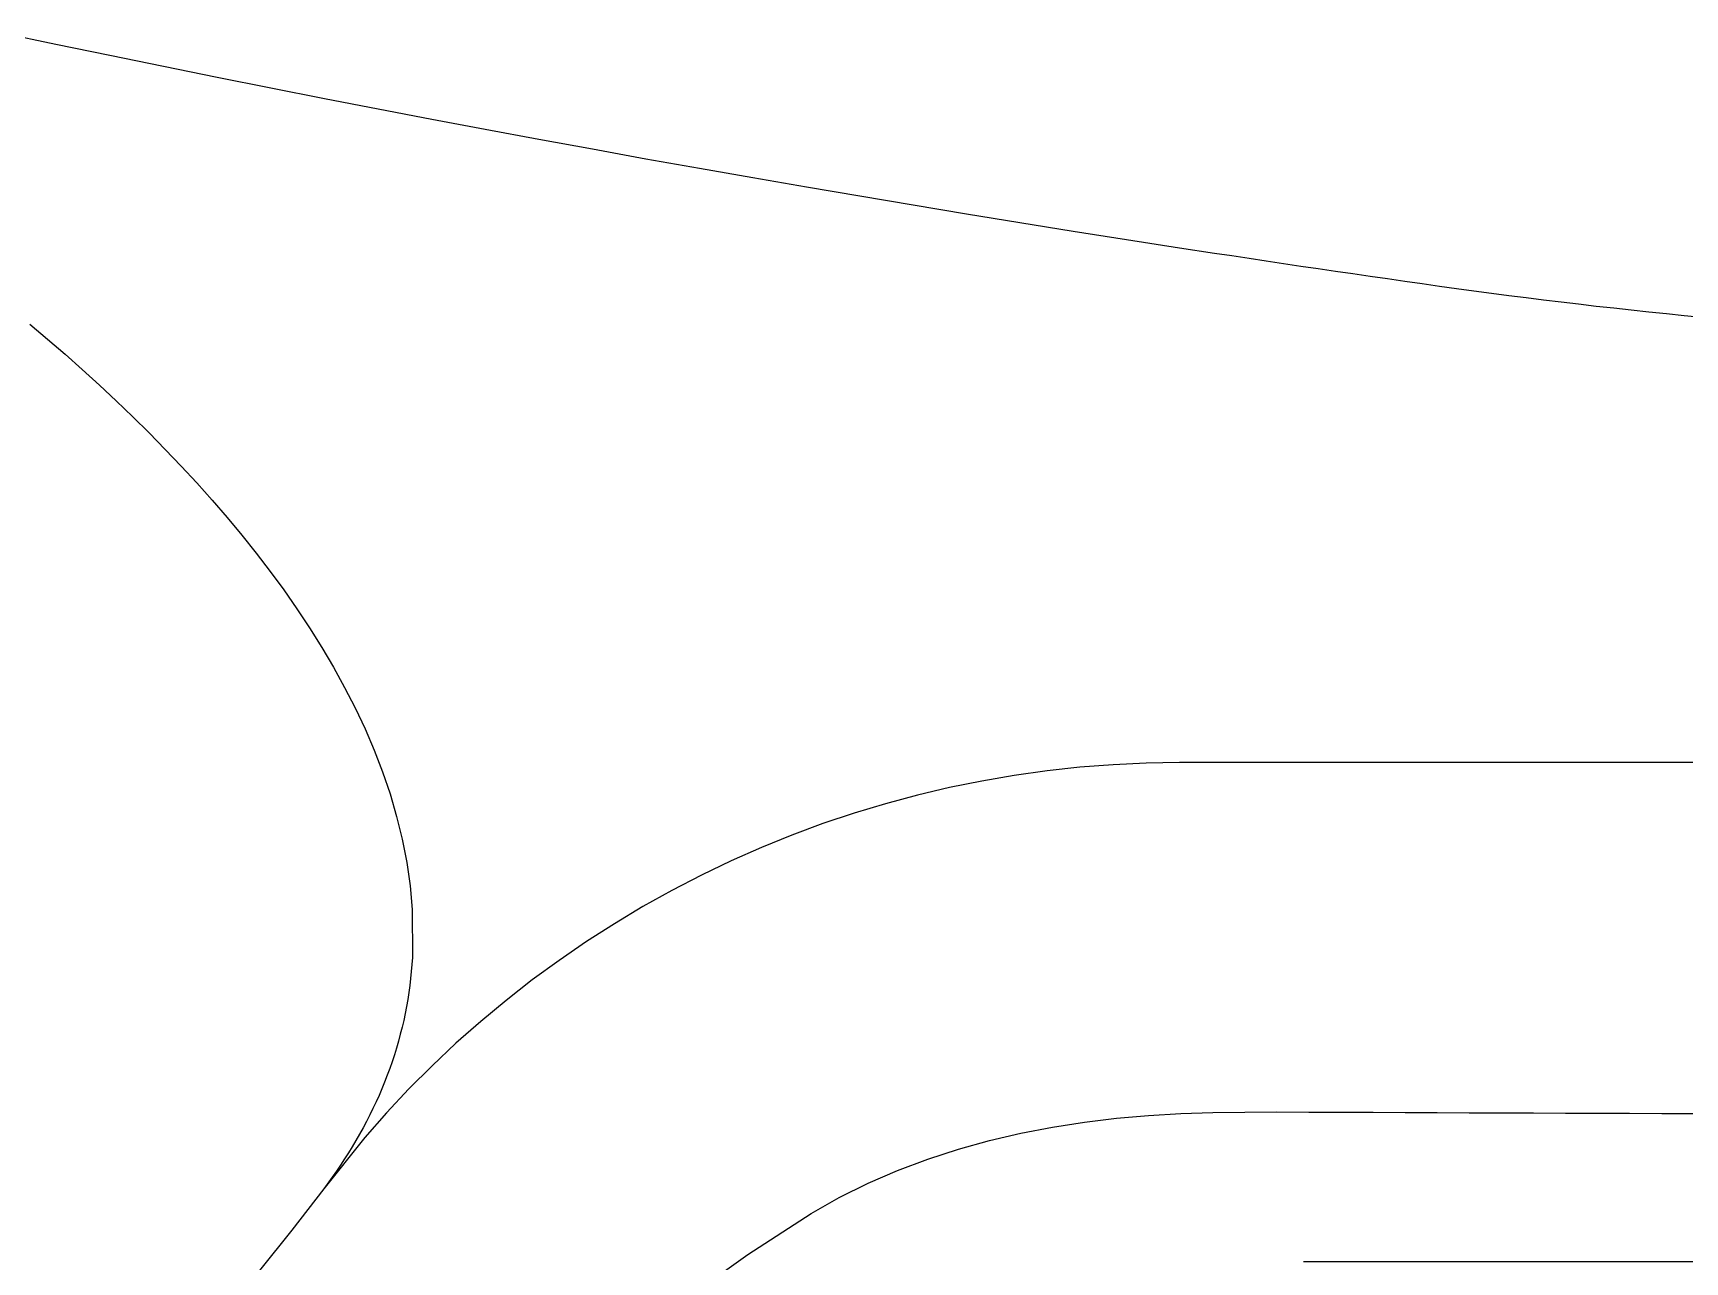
# Model space of a CAD drawing. Extents: x 403 to 503, y 484 to 637.
# Drawn here: x 445.06 to 451.07, y 507.87 to 512.33 of the extents above; entities that cross this region are included whole.
import ezdxf

# ---------------------------------------------------------------- set-up
doc = ezdxf.new("R2010")
doc.units = 0
doc.header["$MEASUREMENT"] = 0
doc.layers.add('1', color=4, linetype='Continuous')
doc.layers.add('SPA', color=2, linetype='Continuous')

# ---------------------------------------------------------------- blocks, each defined once
blk = doc.blocks.new('2010GRANDEE')
at = {"layer": 'SPA', "color": 2, "linetype": 'Continuous'}
blk.add_line((53.4534, 7.2139), (46.6588, 7.2139), dxfattribs=at)
at = {"layer": 'SPA', "color": 3, "linetype": 'Continuous'}
for points in [[(42.0305, 10.6221), (42.0948, 10.5676), (42.1583, 10.5125), (42.2211, 10.4566), (42.2831, 10.4001), (42.3443, 10.3429), (42.4047, 10.2849), (42.4642, 10.2261), (42.5228, 10.1665), (42.5805, 10.106), (42.6372, 10.0446), (42.6929, 9.9823), (42.7474, 9.919), (42.8008, 9.8547), (42.8529, 9.7895), (42.9037, 9.7232), (42.9531, 9.6558), (43.0009, 9.5873), (43.047, 9.5177), (43.0914, 9.4469), (43.1339, 9.3749), (43.1744, 9.3016), (43.2126, 9.227), (43.2485, 9.151), (43.2818, 9.0736), (43.3122, 8.9949), (43.3395, 8.9147), (43.3635, 8.8331), (43.3839, 8.7501), (43.4003, 8.666), (43.4125, 8.5809), (43.4201, 8.4949), (43.4206, 8.3207)], [(46.2089, 10.8982), (46.0157, 10.9283), (45.8222, 10.9588), (45.6286, 10.9899), (45.4348, 11.0215), (45.2409, 11.0536), (45.0469, 11.0862), (44.8527, 11.1193), (44.6584, 11.1529), (44.464, 11.187), (44.2696, 11.2217), (44.075, 11.2569), (43.8804, 11.2926), (43.6856, 11.3288), (43.4908, 11.3656), (43.2959, 11.4029), (43.101, 11.4408), (42.906, 11.4791), (42.7109, 11.5181), (42.5158, 11.5576), (42.3206, 11.5976), (42.1254, 11.6382), (41.9302, 11.6794)], [(48.1072, 10.6459), (48.0428, 10.6522), (47.9786, 10.6586), (47.9144, 10.6653), (47.8503, 10.6721), (47.7864, 10.6791), (47.7225, 10.6863), (47.6588, 10.6937), (47.5951, 10.7012), (47.5316, 10.709), (47.4682, 10.7169), (47.4049, 10.725), (47.3417, 10.7333), (47.2786, 10.7417), (47.2156, 10.7503), (47.1527, 10.759), (47.0898, 10.7678), (47.027, 10.7768), (46.9642, 10.7858), (46.9013, 10.7948), (46.8385, 10.8039), (46.7756, 10.8131), (46.7127, 10.8223), (46.6498, 10.8316), (46.5869, 10.8409), (46.5239, 10.8503), (46.461, 10.8598), (46.398, 10.8693), (46.335, 10.8789), (46.2089, 10.8982)], [(43.4206, 8.3207), (43.4189, 8.2953), (43.4168, 8.2698), (43.4143, 8.2443), (43.4112, 8.2189), (43.4077, 8.1934), (43.4037, 8.1679), (43.3993, 8.1425), (43.3944, 8.1171), (43.389, 8.0918), (43.3831, 8.0665), (43.3768, 8.0413), (43.37, 8.0161), (43.3628, 7.9911), (43.3551, 7.9662), (43.3469, 7.9414), (43.3383, 7.9167), (43.3292, 7.8921), (43.3197, 7.8677), (43.3097, 7.8434), (43.2994, 7.8193), (43.2886, 7.7954), (43.2774, 7.7716), (43.2658, 7.748), (43.2538, 7.7246), (43.2414, 7.7013), (43.2287, 7.6783), (43.2155, 7.6554), (43.202, 7.6328), (43.1882, 7.6104), (43.174, 7.5881), (43.1595, 7.5661), (43.1447, 7.5442), (43.1295, 7.5226), (43.0983, 7.48)], [(44.8702, 7.3903), (44.9722, 7.4479), (45.0769, 7.4999), (45.1841, 7.5463), (45.2935, 7.5875), (45.4048, 7.6236), (45.5177, 7.6549), (45.632, 7.6815), (45.7472, 7.7038), (45.8632, 7.7219), (45.9796, 7.7361), (46.0962, 7.7465), (46.2127, 7.7534), (46.3291, 7.757), (46.4457, 7.7585), (46.5622, 7.7589), (46.6788, 7.7588), (46.7953, 7.7583), (46.9119, 7.7577), (47.0284, 7.7572), (47.145, 7.7566), (47.2615, 7.7562), (47.3781, 7.7557), (47.4947, 7.7552), (47.6112, 7.7548), (47.7278, 7.7544), (47.8443, 7.754), (47.9609, 7.7537), (48.0774, 7.7533)], [(44.5294, 7.1622), (44.6403, 7.2416), (44.8702, 7.3903)]]:
    blk.add_lwpolyline(points, dxfattribs=at)
at = {"layer": 'SPA', "color": 2, "linetype": 'Continuous'}
for points in [[(46.2089, 9.0286), (46.0877, 9.0265), (45.9669, 9.0208), (45.8467, 9.0114), (45.7271, 8.9984), (45.6081, 8.9817), (45.4899, 8.9615), (45.3724, 8.9376), (45.2559, 8.9102), (45.1403, 8.8792), (45.0258, 8.8447), (44.9123, 8.8066), (44.8, 8.7651), (44.6889, 8.72), (44.5792, 8.6714), (44.4708, 8.6194), (44.3639, 8.564), (44.2586, 8.5051), (44.155, 8.4431), (44.0534, 8.3779), (43.9538, 8.3097), (43.8564, 8.2385), (43.7614, 8.1645), (43.6689, 8.0878), (43.579, 8.0085), (43.492, 7.9267), (43.4079, 7.8425), (43.3267, 7.7557), (43.2481, 7.6664), (43.0983, 7.48)], [(53.9032, 9.0286), (53.518, 9.0286), (53.133, 9.0286), (52.7481, 9.0286), (52.3633, 9.0286), (51.9786, 9.0286), (51.594, 9.0286), (51.2094, 9.0286), (50.825, 9.0286), (50.4405, 9.0286), (50.0561, 9.0286), (49.6717, 9.0286), (49.2872, 9.0286), (48.9027, 9.0286), (48.5182, 9.0286), (48.1336, 9.0286), (47.7489, 9.0286), (47.3641, 9.0286), (46.9792, 9.0286), (46.2089, 9.0286)], [(43.0983, 7.48), (42.9829, 7.33), (42.8648, 7.1827), (42.7442, 7.0379), (42.6209, 6.8959), (42.4951, 6.7565), (42.3667, 6.6198), (42.2358, 6.4859), (42.1024, 6.3547), (41.9666, 6.2262)]]:
    blk.add_lwpolyline(points, dxfattribs=at)

msp = doc.modelspace()

# ---------------------------------------------------------------- block references
at = {"layer": '1'}
msp.add_blockref('2010GRANDEE', (403.0209, 500.6528), dxfattribs=at)

doc.saveas('drawing.dxf')
